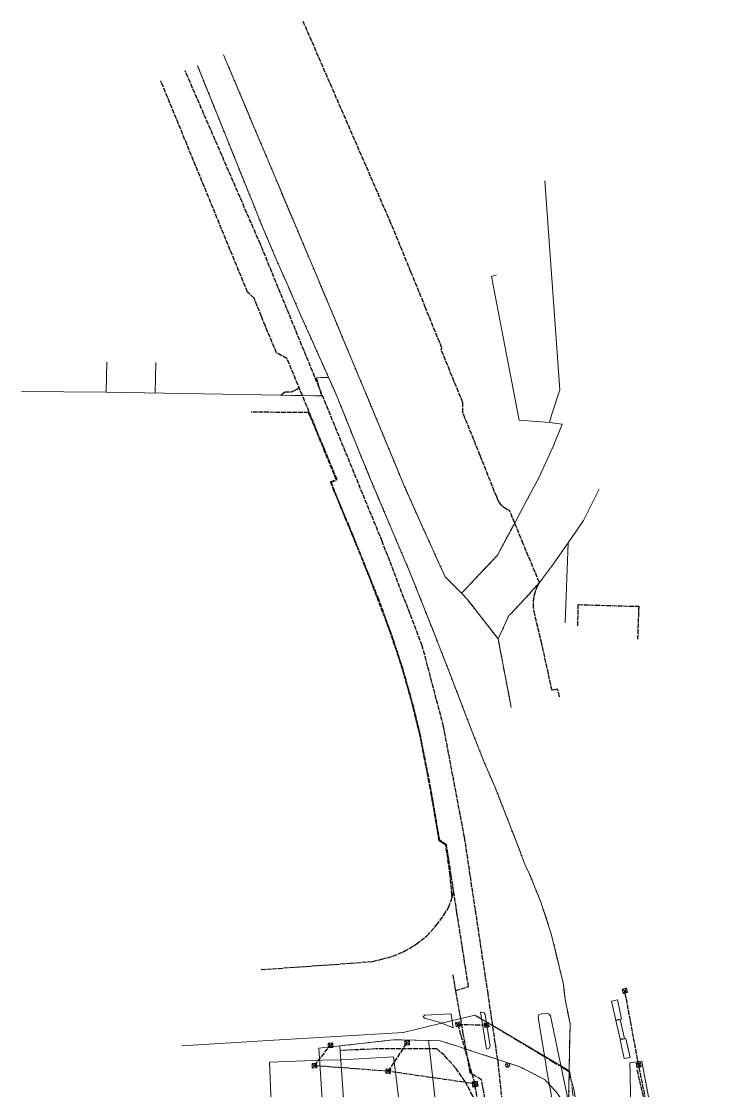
# Model space of a CAD drawing. Header units: metres. Extents: x 105014 to 106600, y 111320 to 118425.
# Drawn here: x 105528 to 105712.6, y 118138.4 to 118425.5 of the extents above; entities that cross this region are included whole.
import ezdxf

# ---------------------------------------------------------------- set-up
doc = ezdxf.new("R2010")
doc.units = ezdxf.units.M
doc.linetypes.add('DASHDOT', pattern=[3.556, 2.54, -0.508, 0, -0.508])
doc.linetypes.add('DASHED', pattern=[1.524, 1.27, -0.254])
for name, color, linetype, lineweight in [('20-EP-ZONA-VERDE', 84, 'CONTINUOUS', 13), ('30-RED-ENEL-NODOS', 11, 'CONTINUOUS', 13), ('30-RED-ENEL-PROY', 1, 'DASHED', 25), ('30-RED-ETB-PROY', 5, 'DASHED', 25), ('30-RED-MOVISTAR-CAMARA', 141, 'CONTINUOUS', 13), ('30-RED-VANTI-EXIST', 52, 'CONTINUOUS', 13), ('30-RED-VANTI-PROY', 2, 'DASHED', 25), ('30-RED-VANTI-RETIRO', 8, 'DASHDOT', 13), ('35-RH-PLUV-NODOS', 94, 'CONTINUOUS', 13), ('60-PREDIAL-LOTE', 42, 'CONTINUOUS', 13)]:
    doc.layers.add(name, color=color, linetype=linetype, lineweight=lineweight)

# ---------------------------------------------------------------- blocks, each defined once
blk = doc.blocks.new('CAJA_ENEL')
for p, q in [((-0.6, -0.6), (0.6, 0.6)), ((-0.6, 0.6), (0.6, -0.6))]:
    blk.add_line(p, q)
blk.add_lwpolyline([(-0.6, -0.6), (0.6, -0.6), (0.6, 0.6), (-0.6, 0.6)], close=True)
blk = doc.blocks.new('CAM_MOV_CS_276')
for p, q in [((-0.7, -0.7), (0.7, 0.7)), ((-0.7, 0.7), (0.7, -0.7))]:
    blk.add_line(p, q)
blk.add_lwpolyline([(-0.7, -0.7), (0.7, -0.7), (0.7, 0.7), (-0.7, 0.7)], close=True)
blk = doc.blocks.new('POZO_PLUV')
for p, q in [((-0.42, -0.42), (0.42, 0.42)), ((-0.42, 0.42), (0.42, -0.42))]:
    blk.add_line(p, q)
blk.add_circle((0, 0), 0.6)

msp = doc.modelspace()

# ---------------------------------------------------------------- linework, layer by layer
at = {"layer": '20-EP-ZONA-VERDE'}
for points in [[(105689.2385, 118157.6955), (105687.6715, 118157.3717), (105686.5539, 118162.4505), (105688.1209, 118162.7745), (105689.2385, 118157.6955)], [(105652.5685, 118158.8193), (105653.9247, 118150.3267), (105653.6111, 118149.7092), (105652.9331, 118149.5597), (105651.3505, 118159.4713), (105651.7355, 118159.4919), (105652.2812, 118159.3154), (105652.5685, 118158.8193)], [(105644.0135, 118155.3191), (105640.223, 118156.8169), (105636.2863, 118157.8727), (105635.9688, 118158.2944), (105636.3461, 118158.6637), (105643.4185, 118159.0443), (105644.0135, 118155.3191)], [(105689.9857, 118152.4379), (105688.8105, 118152.1951), (105687.6929, 118157.2739), (105688.8683, 118157.5169), (105689.9857, 118152.4379)], [(105691.5165, 118147.3423), (105689.9495, 118147.0185), (105688.8321, 118152.0973), (105690.3991, 118152.4211), (105691.5165, 118147.3423)]]:
    msp.add_lwpolyline(points, close=True, dxfattribs=at)
msp.add_lwpolyline([(105670.6777, 118135.3965), (105670.0107, 118139.0375), (105669.2805, 118143.2133), (105668.6937, 118146.7001), (105667.9797, 118151.0707), (105667.5593, 118153.6961), (105666.8601, 118158.1063), (105667.0272, 118158.733), (105667.6039, 118159.0299), (105669.2689, 118159.1267), (105669.8018, 118158.9632), (105670.0985, 118158.4915), (105670.0985, 118158.4915), (105677.8905, 118121.1735)], dxfattribs=at)
at = {"layer": '30-RED-ENEL-PROY'}
for points in [[(105693.8309, 118145.3075), (105690.1037, 118165.2267)], [(105649.8541, 118140.2357), (105645.2963, 118156.2227)], [(105645.2963, 118156.2227), (105653.0103, 118156.0179)], [(105626.5685, 118143.6147), (105631.6447, 118151.2977)], [(105606.7339, 118145.1169), (105611.0345, 118150.6003)], [(105626.5685, 118143.6147), (105606.7339, 118145.1169)], [(105702.1855, 118104.5551), (105693.8309, 118145.3075)], [(105649.8541, 118140.2357), (105626.5685, 118143.6147)], [(105652.7209, 118120.4683), (105649.8541, 118140.2357)]]:
    msp.add_lwpolyline(points, dxfattribs=at)
at = {"layer": '30-RED-ETB-PROY'}
msp.add_lwpolyline([(105712.61, 118069.532), (105704.191, 118098.231), (105693.389, 118144.197)], dxfattribs=at)
at = {"layer": '30-RED-VANTI-EXIST'}
for points in [[(105646.2369, 118271.9495), (105641.8029, 118276.3799), (105635.2457, 118290.9435), (105630.6455, 118301.2229), (105624.5909, 118315.9419), (105616.7539, 118334.6365), (105611.1683, 118348.1053), (105607.6915, 118356.2777), (105582.3303, 118416.5435)], [(105675.1359, 118143.5146), (105675.2975, 118153.0493), (105675.4259, 118156.3287), (105674.1259, 118162.4659), (105673.5425, 118167.3903), (105670.3455, 118180.5021), (105667.5621, 118189.0061), (105664.3977, 118196.8215), (105663.4265, 118198.7227), (105661.0019, 118205.1677), (105655.1499, 118220.0565), (105652.2693, 118226.7931), (105648.9047, 118235.2285), (105646.0847, 118242.7345), (105643.3507, 118249.7333), (105639.1665, 118260.5469), (105632.7071, 118276.7565), (105628.0979, 118287.7353), (105621.8171, 118302.5319), (105617.7593, 118312.4361), (105612.8561, 118324.6595), (105608.6161, 118334.1435), (105602.9123, 118346.9273), (105599.6645, 118354.3785), (105596.6421, 118361.2225), (105593.1475, 118369.3937), (105575.3111, 118413.6053)], [(105669.8447, 118317.8111), (105670.4651, 118320.0065), (105672.6451, 118326.5449), (105668.6343, 118382.6667)], [(105669.8447, 118317.8111), (105661.7555, 118318.4091), (105659.2203, 118331.3749), (105654.2821, 118356.9907), (105655.6457, 118357.4705)], [(105550.9955, 118333.9683), (105550.7975, 118325.9537), (105597.7165, 118325.1213)], [(105563.9857, 118325.7249), (105564.1551, 118333.9175)], [(105607.9988, 118327.1822), (105607.2833, 118329.8301), (105608.3397, 118329.8553)], [(105608.3397, 118329.8553), (105608.4853, 118329.8587)], [(105608.4853, 118329.8587), (105608.6679, 118329.8631)], [(105608.6679, 118329.8631), (105608.7687, 118329.8655), (105608.9832, 118329.8624)], [(105608.9832, 118329.8624), (105609.1657, 118329.8597)], [(105609.1657, 118329.8597), (105609.3114, 118329.8576)], [(105609.3114, 118329.8576), (105610.5369, 118329.8397)], [(105528.0193, 118326.1139), (105550.7927, 118325.9503)], [(105603.5126, 118325.0186), (105608.6077, 118324.9283), (105607.9988, 118327.1822)], [(105597.7165, 118325.1213), (105603.5126, 118325.0186)], [(105664.2734, 118297.8222), (105666.8171, 118302.5841), (105670.8525, 118311.3459), (105673.2783, 118317.3295), (105669.8447, 118317.8111)], [(105663.8838, 118297.0938), (105663.9699, 118297.2545)], [(105663.9699, 118297.2545), (105664.0445, 118297.3937), (105664.1188, 118297.5329)], [(105664.1188, 118297.5329), (105664.2048, 118297.6938)], [(105664.2048, 118297.6938), (105664.2734, 118297.8222)], [(105683.2487, 118299.9373), (105679.0337, 118291.4481), (105674.8821, 118285.523)], [(105662.1637, 118293.8845), (105663.8151, 118296.9657)], [(105663.8151, 118296.9657), (105663.8838, 118297.0938)], [(105660.5164, 118290.8146), (105662.1637, 118293.8845)], [(105648.3022, 118274.1239), (105655.8685, 118282.1527), (105660.5164, 118290.8146)], [(105674.8821, 118285.523), (105670.6481, 118279.4803), (105668.2613, 118276.288)], [(105674.0817, 118263.9909), (105674.8821, 118285.523)], [(105667.1787, 118274.8401), (105663.3071, 118270.5073), (105659.1815, 118266.1739)], [(105667.6795, 118275.5099), (105667.1787, 118274.8401)], [(105667.7664, 118275.6261), (105667.6795, 118275.5099)], [(105667.8758, 118275.7725), (105667.7664, 118275.6261)], [(105668.0647, 118276.0251), (105667.8758, 118275.7725)], [(105668.1739, 118276.1711), (105668.0647, 118276.0251)], [(105668.2613, 118276.288), (105668.1739, 118276.1711)], [(105646.2369, 118271.9495), (105647.634, 118273.4183)], [(105656.0641, 118259.7111), (105647.7965, 118270.3843), (105646.2369, 118271.9495)], [(105647.634, 118273.4183), (105647.7339, 118273.5233)], [(105647.7339, 118273.5233), (105647.8601, 118273.6559)], [(105647.8601, 118273.6559), (105647.9687, 118273.7701), (105648.0768, 118273.8848)], [(105648.0768, 118273.8848), (105648.2024, 118274.0181)], [(105648.2024, 118274.0181), (105648.3022, 118274.1239)], [(105658.7809, 118265.6783), (105658.7051, 118265.5118)], [(105658.955, 118265.936), (105658.8463, 118265.8219), (105658.7809, 118265.6783)], [(105659.0812, 118266.0686), (105658.955, 118265.936)], [(105659.1815, 118266.1739), (105659.0812, 118266.0686)], [(105658.6449, 118265.3796), (105656.0641, 118259.7111)], [(105658.7051, 118265.5118), (105658.6449, 118265.3796)], [(105659.5919, 118241.3287), (105656.0641, 118259.7111)], [(105646.0118, 118157.7532), (105630.5909, 118154.0175)], [(105649.4879, 118158.5952), (105646.0118, 118157.7532)], [(105650.0796, 118158.4921), (105649.7755, 118158.6649), (105649.4879, 118158.5952)], [(105652.6836, 118157.0118), (105650.0796, 118158.4921)], [(105654.6215, 118155.873), (105652.8365, 118156.9249), (105652.6836, 118157.0118)], [(105630.6785, 118154.0583), (105594.3031, 118151.8887), (105571.1155, 118150.4511)], [(105674.9999, 118143.5964), (105674.9035, 118143.9211), (105654.6215, 118155.873)], [(105647.4596, 118149.5609), (105645.1301, 118150.3195), (105640.4679, 118151.8181), (105630.1539, 118152.0507), (105627.9407, 118152.0867), (105619.2539, 118151.0789), (105613.5929, 118150.4625)], [(105637.5945, 118149.6764), (105637.3471, 118151.8849)], [(105613.5929, 118150.4625), (105607.9515, 118149.8565), (105610.8867, 118104.4931)], [(105613.5929, 118150.4625), (105613.6889, 118149.1475)], [(105613.6889, 118149.1475), (105616.4735, 118108.1219)], [(105640.6753, 118122.1777), (105637.5945, 118149.6764)], [(105655.9511, 118146.7598), (105651.5507, 118148.2287), (105647.4596, 118149.5609)], [(105673.0022, 118079.874), (105672.9333, 118080.2593), (105672.2075, 118084.2081), (105672.0665, 118085.2211), (105674.3941, 118085.1809), (105674.5647, 118091.7237), (105674.6531, 118096.7411), (105675.4855, 118100.8553), (105675.4483, 118107.5397), (105675.3803, 118116.5623), (105675.3039, 118122.6443), (105675.0057, 118127.7281), (105674.7263, 118133.3527), (105672.7085, 118136.5827), (105671.7291, 118138.0395), (105670.1683, 118139.6929), (105669.0165, 118140.9257), (105668.6785, 118141.3389), (105662.1259, 118144.6985), (105655.9511, 118146.7598)], [(105678.6454, 118066.5886), (105678.2029, 118068.7325), (105677.2569, 118073.3721), (105676.6717, 118076.2615), (105675.8973, 118082.4877), (105675.1617, 118088.2621), (105674.9001, 118091.4707), (105676.0569, 118102.5923), (105675.8483, 118120.8469), (105675.7827, 118129.3791), (105674.9961, 118135.2613), (105675.1299, 118143.1582)], [(105675.1299, 118143.1582), (105674.9999, 118143.5964)], [(105675.1299, 118143.1582), (105675.1359, 118143.5146)], [(105675.6034, 118141.5629), (105675.1299, 118143.1582)], [(105681.4064, 118077.0147), (105680.6765, 118083.3709), (105677.9945, 118129.0865), (105676.3951, 118138.8951), (105675.6034, 118141.5629)]]:
    msp.add_lwpolyline(points, dxfattribs=at)
at = {"layer": '30-RED-VANTI-PROY'}
for points in [[(105660.5164, 118290.8146), (105659.1427, 118294.1545), (105658.3558, 118294.5198), (105657.633, 118294.9996), (105656.9908, 118295.5828), (105656.4438, 118296.2562), (105656.0046, 118297.0043), (105655.6831, 118297.8101), (105651.2513, 118308.9265), (105646.5873, 118320.4573), (105646.5889, 118323.1157), (105643.0997, 118331.6695), (105640.7745, 118337.3465), (105640.9431, 118337.8099), (105636.5923, 118348.5893), (105632.6631, 118358.2065), (105627.2893, 118371.2839), (105603.7081, 118425.4917)], [(105607.9988, 118327.1822), (105592.2249, 118365.6577), (105572.0077, 118412.2175)], [(105603.5126, 118325.0186), (105599.3641, 118334.9963), (105596.5843, 118336.4757), (105593.5547, 118343.6499), (105592.5293, 118346.2541), (105590.5033, 118351.1975), (105588.7527, 118352.8213), (105565.4817, 118409.4911)], [(105597.7165, 118325.1213), (105598.7823, 118326.0287), (105600.5901, 118326.0095), (105601.7213, 118326.5701)], [(105601.7213, 118326.5701), (105601.8519, 118326.6348)], [(105601.8519, 118326.6348), (105602.0153, 118326.7158)], [(105602.0153, 118326.7158), (105602.1567, 118326.7859), (105602.2693, 118326.8962)], [(105602.2693, 118326.8962), (105602.3998, 118327.0239)], [(105602.3998, 118327.0239), (105602.5038, 118327.1258)], [(105602.5038, 118327.1258), (105602.5921, 118327.2123)], [(105654.6215, 118155.873), (105653.3651, 118164.4853), (105647.0311, 118206.5049), (105641.4159, 118236.1963), (105635.7085, 118257.8499), (105624.9235, 118285.8993), (105607.9988, 118327.1822)], [(105644.1153, 118192.0278), (105643.4949, 118196.0877), (105642.7907, 118200.6193), (105642.2205, 118204.4005), (105640.3761, 118205.6477), (105638.0093, 118219.5605), (105635.2067, 118233.7821), (105633.4059, 118241.2681), (105630.6471, 118251.1403), (105627.9193, 118259.5061), (105623.9873, 118270.3883), (105620.4411, 118279.1783), (105616.1597, 118289.7527), (105613.3459, 118296.4323), (105611.2295, 118301.7525), (105612.8319, 118302.4657), (105609.7085, 118309.8949), (105607.5857, 118315.0197), (105605.3361, 118320.6327), (105603.5126, 118325.0186)], [(105643.6813, 118190.8884), (105643.2085, 118196.2007), (105642.0359, 118204.3155), (105640.2603, 118205.4689), (105637.8615, 118219.5831), (105636.3247, 118227.4371), (105635.0031, 118234.1883), (105632.8073, 118243.1015), (105630.8241, 118250.0387), (105628.8441, 118256.3815), (105627.1231, 118261.3055), (105625.6921, 118265.3463), (105622.8741, 118272.6793), (105620.8611, 118277.8283), (105618.3569, 118284.0929), (105615.2023, 118291.7291), (105612.0769, 118299.3417), (105611.0611, 118301.8319), (105612.6023, 118302.4655), (105609.6427, 118309.6711), (105607.3125, 118315.4123), (105605.1513, 118320.4771), (105589.7665, 118320.5623)], [(105667.1787, 118274.8401), (105662.8017, 118285.2581), (105660.5164, 118290.8146)], [(105672.5835, 118244.1601), (105672.0279, 118246.2403), (105670.5443, 118245.8829), (105667.7915, 118258.4489), (105665.9079, 118266.2565), (105665.6144, 118268.0108), (105665.5977, 118269.7893), (105665.8582, 118271.5487), (105666.3895, 118273.2462), (105667.1787, 118274.8401)], [(105677.5053, 118263.2129), (105677.5745, 118268.8947), (105693.8271, 118268.4483), (105693.5419, 118259.5887)], [(105643.8817, 118190.9193), (105643.9286, 118191.0946)], [(105643.9286, 118191.0946), (105643.9302, 118191.096)], [(105643.9302, 118191.096), (105643.9315, 118191.1085)], [(105643.9315, 118191.1085), (105643.966, 118191.2812)], [(105643.966, 118191.2812), (105643.9947, 118191.4248)], [(105643.9947, 118191.4248), (105644.02, 118191.5512)], [(105644.02, 118191.5512), (105644.0448, 118191.6753)], [(105644.0448, 118191.6753), (105644.0704, 118191.8034)], [(105644.0704, 118191.8034), (105644.1153, 118192.0278)], [(105644.1153, 118192.0278), (105644.1237, 118192.0699)], [(105644.1585, 118191.7455), (105644.1153, 118192.0278)], [(105644.1831, 118191.5843), (105644.1585, 118191.7455)], [(105644.2069, 118191.4282), (105644.1831, 118191.5843)], [(105644.2312, 118191.2692), (105644.2069, 118191.4282)], [(105644.7001, 118165.2708), (105648.0841, 118166.3901), (105646.6255, 118175.9985), (105645.0039, 118186.2133), (105644.2312, 118191.2692)], [(105592.3907, 118170.9235), (105616.4355, 118172.6259), (105622.3569, 118173.1315), (105624.7989, 118173.6829), (105627.7667, 118174.5393), (105630.7655, 118175.7477), (105634.0919, 118177.7467), (105636.9489, 118179.9849), (105639.5143, 118182.8565), (105641.4779, 118185.4857), (105642.7549, 118187.5533), (105643.5323, 118189.6121), (105643.7474, 118190.4168)], [(105643.6948, 118190.7364), (105643.6813, 118190.8884)], [(105643.7081, 118190.5874), (105643.6948, 118190.7364)], [(105643.7218, 118190.4336), (105643.7081, 118190.5874)], [(105643.7273, 118190.3719), (105643.7218, 118190.4336)], [(105643.7474, 118190.4168), (105643.7803, 118190.5399)], [(105643.7803, 118190.5399), (105643.8122, 118190.6593)], [(105643.8122, 118190.6593), (105643.8447, 118190.7808)], [(105643.8447, 118190.7808), (105643.8817, 118190.9193)], [(105644.7001, 118165.2708), (105643.9511, 118169.6865)], [(105644.6913, 118165.2679), (105644.7001, 118165.2708)], [(105646.0118, 118157.7532), (105644.8153, 118164.5915), (105644.7001, 118165.2708)], [(105647.4596, 118149.5609), (105646.7261, 118153.6711), (105646.0118, 118157.7532)], [(105654.6257, 118155.8443), (105654.6215, 118155.873)], [(105655.9511, 118146.7598), (105654.6257, 118155.8443)], [(105637.5945, 118149.6764), (105623.2987, 118149.6489), (105613.6889, 118149.1475)], [(105674.4099, 118058.5704), (105676.2427, 118061.5899), (105673.8671, 118066.9007), (105669.2821, 118077.2179), (105667.2461, 118082.1775), (105665.3057, 118087.3267), (105663.6673, 118090.6309), (105660.6075, 118094.4013), (105657.9253, 118102.9367), (105656.2613, 118108.8611), (105654.9537, 118113.9203), (105653.7991, 118118.5613), (105653.5353, 118120.3605), (105652.7295, 118123.2217), (105651.2167, 118131.0693), (105650.3193, 118134.8109), (105649.2529, 118137.0215), (105647.1909, 118140.8957), (105644.6213, 118144.5291), (105641.6443, 118147.8451), (105639.6171, 118149.6803), (105637.5945, 118149.6764)], [(105648.5907, 118143.2237), (105647.4596, 118149.5609)], [(105673.0022, 118079.874), (105668.5957, 118090.9351), (105662.6467, 118110.4265), (105657.1695, 118135.6871), (105656.1335, 118145.5093), (105655.9511, 118146.7598)], [(105648.6866, 118143.1462), (105648.5951, 118143.1991), (105648.5907, 118143.2237)], [(105648.7881, 118143.0875), (105648.6866, 118143.1462)], [(105648.8917, 118143.0277), (105648.7881, 118143.0875)], [(105649.0094, 118142.9597), (105648.8917, 118143.0277)], [(105649.1605, 118142.8723), (105649.0094, 118142.9597)], [(105649.3078, 118142.7781), (105649.1605, 118142.8723)], [(105649.4227, 118142.7045), (105649.3078, 118142.7781)], [(105649.5237, 118142.6399), (105649.4227, 118142.7045)], [(105649.6227, 118142.5766), (105649.5237, 118142.6399)], [(105649.725, 118142.5111), (105649.6227, 118142.5766)], [(105675.9987, 118063.1957), (105675.4747, 118064.2889), (105673.8101, 118067.7739), (105672.5343, 118070.5267), (105671.3443, 118073.1949), (105668.8755, 118078.9815), (105664.9293, 118089.1733), (105662.2331, 118096.8141), (105659.5121, 118105.6249), (105658.0621, 118110.9917), (105656.1851, 118118.5119), (105654.6569, 118125.4231), (105653.3863, 118131.8381), (105652.2041, 118138.0691), (105651.6477, 118141.2809), (105649.725, 118142.5111)]]:
    msp.add_lwpolyline(points, dxfattribs=at)
at = {"layer": '30-RED-VANTI-RETIRO'}
for points in [[(105646.2369, 118271.9495), (105641.8029, 118276.3799), (105635.2457, 118290.9435), (105630.6455, 118301.2229), (105624.5909, 118315.9419), (105616.7539, 118334.6365), (105611.1683, 118348.1053), (105607.6915, 118356.2777), (105582.3303, 118416.5435)], [(105675.1359, 118143.5146), (105675.2975, 118153.0493), (105675.4259, 118156.3287), (105674.1259, 118162.4659), (105673.5425, 118167.3903), (105670.3455, 118180.5021), (105667.5621, 118189.0061), (105664.3977, 118196.8215), (105663.4265, 118198.7227), (105661.0019, 118205.1677), (105655.1499, 118220.0565), (105652.2693, 118226.7931), (105648.9047, 118235.2285), (105646.0847, 118242.7345), (105643.3507, 118249.7333), (105639.1665, 118260.5469), (105632.7071, 118276.7565), (105628.0979, 118287.7353), (105621.8171, 118302.5319), (105617.7593, 118312.4361), (105612.8561, 118324.6595), (105608.6161, 118334.1435), (105602.9123, 118346.9273), (105599.6645, 118354.3785), (105596.6421, 118361.2225), (105593.1475, 118369.3937), (105575.3111, 118413.6053)], [(105607.9988, 118327.1822), (105607.2833, 118329.8301), (105608.3397, 118329.8553)], [(105608.3397, 118329.8553), (105608.4853, 118329.8587)], [(105608.4853, 118329.8587), (105608.6679, 118329.8631)], [(105608.6679, 118329.8631), (105608.7687, 118329.8655), (105608.9832, 118329.8624)], [(105608.9832, 118329.8624), (105609.1657, 118329.8597)], [(105609.1657, 118329.8597), (105609.3114, 118329.8576)], [(105609.3114, 118329.8576), (105610.5369, 118329.8397)], [(105603.5126, 118325.0186), (105608.6077, 118324.9283), (105607.9988, 118327.1822)], [(105597.7165, 118325.1213), (105603.5126, 118325.0186)], [(105660.5164, 118290.8146), (105662.1637, 118293.8845)], [(105648.3022, 118274.1239), (105655.8685, 118282.1527), (105660.5164, 118290.8146)], [(105667.1787, 118274.8401), (105663.3071, 118270.5073), (105659.1815, 118266.1739)], [(105646.2369, 118271.9495), (105647.634, 118273.4183)], [(105656.0641, 118259.7111), (105647.7965, 118270.3843), (105646.2369, 118271.9495)], [(105647.634, 118273.4183), (105647.7339, 118273.5233)], [(105647.7339, 118273.5233), (105647.8601, 118273.6559)], [(105647.8601, 118273.6559), (105647.9687, 118273.7701), (105648.0768, 118273.8848)], [(105648.0768, 118273.8848), (105648.2024, 118274.0181)], [(105648.2024, 118274.0181), (105648.3022, 118274.1239)], [(105658.7809, 118265.6783), (105658.7051, 118265.5118)], [(105658.955, 118265.936), (105658.8463, 118265.8219), (105658.7809, 118265.6783)], [(105659.0812, 118266.0686), (105658.955, 118265.936)], [(105659.1815, 118266.1739), (105659.0812, 118266.0686)], [(105658.6449, 118265.3796), (105656.0641, 118259.7111)], [(105658.7051, 118265.5118), (105658.6449, 118265.3796)], [(105659.5919, 118241.3287), (105656.0641, 118259.7111)], [(105652.6836, 118157.0118), (105650.2289, 118158.4875)], [(105654.6257, 118155.8443), (105652.6836, 118157.0118)], [(105674.9999, 118143.5964), (105654.6257, 118155.8443)], [(105647.4596, 118149.5609), (105645.1301, 118150.3195), (105640.4679, 118151.8181), (105630.1539, 118152.0507), (105627.9407, 118152.0867), (105619.2539, 118151.0789), (105613.5929, 118150.4625)], [(105655.9511, 118146.7598), (105651.5507, 118148.2287), (105647.4596, 118149.5609)], [(105673.0022, 118079.874), (105672.9333, 118080.2593), (105672.2075, 118084.2081), (105672.0665, 118085.2211), (105674.3941, 118085.1809), (105674.5647, 118091.7237), (105674.6531, 118096.7411), (105675.4855, 118100.8553), (105675.4483, 118107.5397), (105675.3803, 118116.5623), (105675.3039, 118122.6443), (105675.0057, 118127.7281), (105674.7263, 118133.3527), (105672.7085, 118136.5827), (105671.7291, 118138.0395), (105670.1683, 118139.6929), (105669.0165, 118140.9257), (105668.6785, 118141.3389), (105662.1259, 118144.6985), (105655.9511, 118146.7598)], [(105678.6454, 118066.5886), (105678.2029, 118068.7325), (105677.2569, 118073.3721), (105676.6717, 118076.2615), (105675.8973, 118082.4877), (105675.1617, 118088.2621), (105674.9001, 118091.4707), (105676.0569, 118102.5923), (105675.8483, 118120.8469), (105675.7827, 118129.3791), (105674.9961, 118135.2613), (105675.1299, 118143.1582)], [(105675.1359, 118143.5146), (105674.9999, 118143.5964)], [(105675.1299, 118143.1582), (105675.1359, 118143.5146)], [(105675.6034, 118141.5629), (105675.3421, 118143.3907), (105675.1359, 118143.5146)], [(105681.4064, 118077.0147), (105680.5633, 118083.4009), (105678.3307, 118122.4813), (105675.6034, 118141.5629)]]:
    msp.add_lwpolyline(points, dxfattribs=at)
at = {"layer": '60-PREDIAL-LOTE'}
for points in [[(105595.4444, 118125.9189), (105594.765, 118143.9632), (105594.6858, 118146.0676), (105608.7678, 118146.5855), (105614.0868, 118146.7143), (105627.981, 118147.5141), (105628.654, 118141.9124), (105630.3586, 118127.7242)], [(105691.758, 118129.613), (105691.576, 118143.48), (105691.4163, 118145.8496), (105691.4163, 118145.8496), (105694.6478, 118146.3638), (105695.0428, 118144.2613), (105698.4597, 118126.4265)]]:
    msp.add_lwpolyline(points, dxfattribs=at)

# ---------------------------------------------------------------- block references
at = {"layer": '30-RED-ENEL-NODOS'}
for p, rotation in [((105690.1037, 118165.2266), 100.8), ((105645.2963, 118156.2227), 97.8), ((105653.0103, 118156.0179), 98.2), ((105611.0345, 118150.6002), 89.6), ((105631.6446, 118151.2977), 89.6), ((105606.7337, 118145.1167), 92.1), ((105693.8308, 118145.3075), 100.8), ((105626.5685, 118143.6148), 355.3), ((105649.8541, 118140.2357), 98.2)]:
    msp.add_blockref('CAJA_ENEL', p, dxfattribs=dict(at, rotation=rotation))
at = {"layer": '30-RED-MOVISTAR-CAMARA', "rotation": 98.7}
msp.add_blockref('CAM_MOV_CS_276', (105649.8843, 118140.1626), dxfattribs=at)
at = {"layer": '35-RH-PLUV-NODOS', "rotation": 295}
msp.add_blockref('POZO_PLUV', (105658.5715, 118145.2851), dxfattribs=at)
msp.add_blockref('POZO_PLUV', (105658.5715, 118145.2851), dxfattribs=at)

doc.saveas('drawing.dxf')
